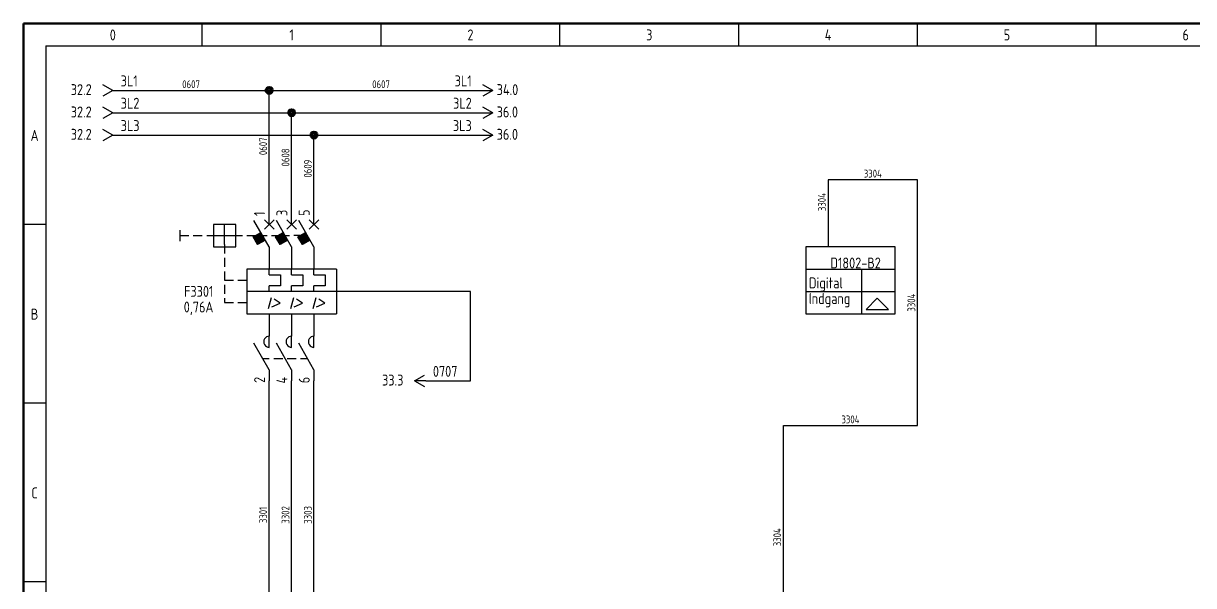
# Model space of a CAD drawing. Header units: millimetres. Extents: x 10 to 410, y 10 to 275.
# Drawn here: x 10 to 271.8, y 149.2 to 275 of the extents above; entities that cross this region are included whole.
import ezdxf
from ezdxf.enums import TextEntityAlignment as Align

# ---------------------------------------------------------------- set-up
doc = ezdxf.new("R2010")
doc.units = ezdxf.units.MM
doc.linetypes.add('Caddy_Solid', pattern=[0])
doc.styles.add('Caddy_Vectorfont1p', font='isocp___.ttf', dxfattribs={"width": 0.9})

# ---------------------------------------------------------------- blocks, each defined once
blk = doc.blocks.new('Blk1')
at = {"linetype": 'Caddy_Solid', "lineweight": 50}
for p, q in [((10, 10), (10, 275)), ((10, 275), (410, 275))]:
    blk.add_line(p, q, dxfattribs=at)
at = {"linetype": 'Caddy_Solid', "lineweight": 25}
for p, q in [((50, 270), (50, 275)), ((90, 270), (90, 275)), ((130, 270), (130, 275)), ((170, 270), (170, 275)), ((210, 270), (210, 275)), ((250, 270), (250, 275)), ((15, 270), (15, 30)), ((15, 270), (405, 270)), ((15, 230), (10, 230)), ((15, 190), (10, 190)), ((15, 150), (10, 150))]:
    blk.add_line(p, q, dxfattribs=at)
at = {"lineweight": 25, "style": 'Caddy_Vectorfont1p', "width": 0.9}
for s, p in [('0', (30, 271.2)), ('1', (70, 271.2)), ('2', (110, 271.2)), ('3', (150, 271.2)), ('4', (190, 271.2)), ('5', (230, 271.2)), ('6', (270, 271.2)), ('A', (12.5, 248.7)), ('B', (12.5, 208.7)), ('C', (12.5, 168.7))]:
    blk.add_text(s, height=2.45, dxfattribs=at).set_placement(p, align=Align.CENTER)
blk = doc.blocks.new('Blk5')
at = {"linetype": 'Caddy_Solid', "lineweight": 25}
for p, q in [((65, 230), (65, 235)), ((70, 230), (70, 235)), ((75, 230), (75, 235)), ((65, 225), (61.58, 230.92)), ((63.94, 228.94), (66.06, 231.06)), ((63.94, 231.06), (66.06, 228.94)), ((70, 225), (66.58, 230.92)), ((68.94, 228.94), (71.06, 231.06)), ((68.94, 231.06), (71.06, 228.94)), ((75, 225), (71.58, 230.92)), ((73.94, 228.94), (76.06, 231.06)), ((73.94, 231.06), (76.06, 228.94)), ((45, 228.75), (45, 226.25)), ((57.5, 230), (52.5, 230)), ((52.5, 230), (52.5, 225)), ((55, 225.5), (55, 230)), ((57.5, 225), (57.5, 230)), ((61.4, 227.23), (63.13, 228.23)), ((63.27, 226), (62.27, 227.73)), ((63.35, 226.05), (62.35, 227.78)), ((63.48, 226.12), (62.48, 227.86)), ((63.57, 226.17), (62.57, 227.91)), ((63.7, 226.25), (62.7, 227.98)), ((63.79, 226.3), (62.79, 228.03)), ((63.92, 226.38), (62.92, 228.11)), ((64, 226.42), (63, 228.16)), ((66.4, 227.23), (68.13, 228.23)), ((68.27, 226), (67.27, 227.73)), ((68.35, 226.05), (67.35, 227.78)), ((68.48, 226.12), (67.48, 227.86)), ((68.57, 226.17), (67.57, 227.91)), ((68.7, 226.25), (67.7, 227.98)), ((68.79, 226.3), (67.79, 228.03)), ((68.92, 226.38), (67.92, 228.11)), ((69, 226.42), (68, 228.16)), ((71.4, 227.23), (73.13, 228.23)), ((73.27, 226), (72.27, 227.73)), ((73.35, 226.05), (72.35, 227.78)), ((73.48, 226.12), (72.48, 227.86)), ((73.57, 226.17), (72.57, 227.91)), ((73.7, 226.25), (72.7, 227.98)), ((73.79, 226.3), (72.79, 228.03)), ((73.92, 226.38), (72.92, 228.11)), ((74, 226.42), (73, 228.16)), ((45, 227.5), (47, 227.5)), ((48, 227.5), (50, 227.5)), ((51, 227.5), (53, 227.5)), ((53, 227.5), (57, 227.5)), ((55, 225.5), (55, 223.5)), ((57, 227.5), (59, 227.5)), ((60, 227.5), (62, 227.5)), ((62.4, 225.5), (61.4, 227.23)), ((62.49, 225.55), (61.49, 227.28)), ((62.62, 225.62), (61.62, 227.36)), ((62.71, 225.67), (61.71, 227.41)), ((62.83, 225.75), (61.83, 227.48)), ((62.92, 225.8), (61.92, 227.53)), ((63.05, 225.88), (62.05, 227.61)), ((63.14, 225.92), (62.14, 227.66)), ((64.13, 226.5), (62.4, 225.5)), ((63, 227.5), (64.5, 227.5)), ((65.5, 227.5), (68, 227.5)), ((67.4, 225.5), (66.4, 227.23)), ((67.49, 225.55), (66.49, 227.28)), ((67.62, 225.62), (66.62, 227.36)), ((67.71, 225.67), (66.71, 227.41)), ((67.83, 225.75), (66.83, 227.48)), ((67.92, 225.8), (66.92, 227.53)), ((68.05, 225.88), (67.05, 227.61)), ((68.14, 225.92), (67.14, 227.66)), ((69.13, 226.5), (67.4, 225.5)), ((68.5, 227.5), (69.5, 227.5)), ((72, 227.5), (70.5, 227.5)), ((72.4, 225.5), (71.4, 227.23)), ((72.49, 225.55), (71.49, 227.28)), ((72.62, 225.62), (71.62, 227.36)), ((72.71, 225.67), (71.71, 227.41)), ((72.83, 225.75), (71.83, 227.48)), ((72.92, 225.8), (71.92, 227.53)), ((73.05, 225.88), (72.05, 227.61)), ((73.14, 225.92), (72.14, 227.66)), ((74.13, 226.5), (72.4, 225.5)), ((52.5, 225), (57.5, 225)), ((55, 222.5), (55, 220.5)), ((65, 225), (65, 220)), ((70, 225), (70, 220)), ((75, 225), (75, 220)), ((60, 220), (60, 210)), ((80, 220), (60, 220)), ((65, 218.75), (65, 220)), ((70, 218.75), (70, 220)), ((75, 218.75), (75, 220)), ((80, 220), (80, 210)), ((55, 219.5), (55, 217.5)), ((55, 217.5), (57, 217.5)), ((58, 217.5), (60, 217.5)), ((65, 218.75), (67.5, 218.75)), ((67.5, 218.75), (67.5, 216.25)), ((70, 218.75), (72.5, 218.75)), ((72.5, 218.75), (72.5, 216.25)), ((75, 218.75), (77.5, 218.75)), ((77.5, 218.75), (77.5, 216.25)), ((55, 216.5), (55, 214.5)), ((80, 215), (60, 215)), ((67.5, 216.25), (65, 216.25)), ((65, 215), (65, 216.25)), ((70, 215), (70, 216.25)), ((72.5, 216.25), (70, 216.25)), ((77.5, 216.25), (75, 216.25)), ((75, 215), (75, 216.25)), ((55, 213.5), (55, 212.5)), ((55, 212.5), (57, 212.5)), ((58, 212.5), (60, 212.5)), ((64.8, 211.2), (65.46, 213.65)), ((65.59, 211.55), (67.4, 212.42)), ((67.4, 212.42), (66.06, 213.3)), ((69.8, 211.2), (70.46, 213.65)), ((70.59, 211.55), (72.4, 212.42)), ((72.4, 212.42), (71.06, 213.3)), ((74.8, 211.2), (75.46, 213.65)), ((75.59, 211.55), (77.4, 212.42)), ((77.4, 212.42), (76.06, 213.3)), ((60, 210), (80, 210)), ((65, 210), (65, 205)), ((70, 210), (70, 205)), ((75, 210), (75, 205))]:
    blk.add_line(p, q, dxfattribs=at)
at = {"lineweight": 25, "style": 'Caddy_Vectorfont1p', "width": 0.9}
for tag, p in [('$TAG175000_00', (64.05, 231.9)), ('$TAG175000_02', (69.05, 231.9)), ('$TAG175000_04', (74.05, 231.9))]:
    blk.add_attdef(tag, p, '', height=2.45, rotation=90, dxfattribs=at)
at = {"lineweight": 25, "style": 'Caddy_Vectorfont1p', "width": 0.9, "flags": 1}
for tag, p in [('$TAG140020', (52.5, 220.8)), ('$TAG140050', (52.5, 217.3)), ('$TAG160040', (52.5, 206.8))]:
    blk.add_attdef(tag, text='', height=2.45, dxfattribs=at).set_placement(p, align=Align.RIGHT)
at = {"lineweight": 25, "style": 'Caddy_Vectorfont1p', "width": 0.9}
for tag, p in [('$TAG160010', (52.5, 213.8)), ('$TAG160030', (52.5, 210.3))]:
    blk.add_attdef(tag, text='', height=2.45, dxfattribs=at).set_placement(p, align=Align.RIGHT)
for tag, p in [('$TAG175000_01', (64.05, 208.4)), ('$TAG175000_03', (69.05, 208.4)), ('$TAG175000_05', (74.05, 208.4))]:
    blk.add_attdef(tag, text='', height=2.45, rotation=90, dxfattribs=at).set_placement(p, align=Align.RIGHT)
blk = doc.blocks.new('Blk6')
at = {"linetype": 'Caddy_Solid', "lineweight": 25}
for p, q in [((65, 202.5), (65, 205)), ((70, 202.5), (70, 205)), ((75, 202.5), (75, 205)), ((65, 197.5), (61.58, 203.42)), ((70, 197.5), (66.58, 203.42)), ((75, 197.5), (71.58, 203.42)), ((63.56, 200), (65, 200)), ((66, 200), (68, 200)), ((69, 200), (71, 200)), ((72, 200), (73.56, 200)), ((65, 197.5), (65, 195)), ((70, 197.5), (70, 195)), ((75, 197.5), (75, 195))]:
    blk.add_line(p, q, dxfattribs=at)
for centre in [(65, 203.75), (70, 203.75), (75, 203.75)]:
    blk.add_ellipse(centre, major_axis=(1.25, 0), ratio=1, start_param=1.570796, end_param=4.712389, dxfattribs=at)
at = {"lineweight": 25, "style": 'Caddy_Vectorfont1p', "width": 0.9}
for tag, p in [('$TAG175000_00', (64.05, 205.9)), ('$TAG175000_02', (69.05, 205.9)), ('$TAG175000_04', (74.05, 205.9))]:
    blk.add_attdef(tag, p, '', height=2.45, rotation=90, dxfattribs=at)
at = {"lineweight": 25, "style": 'Caddy_Vectorfont1p', "width": 0.9, "flags": 1}
for tag, p in [('$TAG140020', (59, 205.8)), ('$TAG140050', (59, 202.3)), ('$TAG160010', (59, 198.8)), ('$TAG160040', (48.8, 194.06))]:
    blk.add_attdef(tag, text='', height=2.45, dxfattribs=at).set_placement(p, align=Align.RIGHT)
at = {"lineweight": 25, "style": 'Caddy_Vectorfont1p', "width": 0.9}
for tag, p in [('$TAG160030', (48.8, 197.56)), ('$TAG160500', (59, 195.3))]:
    blk.add_attdef(tag, text='', height=2.45, dxfattribs=at).set_placement(p, align=Align.RIGHT)
for tag, p in [('$TAG175000_01', (64.05, 195.9)), ('$TAG175000_03', (69.05, 195.9)), ('$TAG175000_05', (74.05, 195.9))]:
    blk.add_attdef(tag, text='', height=2.45, rotation=90, dxfattribs=at).set_placement(p, align=Align.RIGHT)
blk = doc.blocks.new('Blk13')
at = {"linetype": 'Caddy_Solid', "lineweight": 25}
for p, q in [((97.5, 195), (99.75, 196.25)), ((97.5, 195), (99.75, 193.75)), ((100, 195), (97.5, 195))]:
    blk.add_line(p, q, dxfattribs=at)
at = {"lineweight": 25, "style": 'Caddy_Vectorfont1p', "width": 0.9, "flags": 1}
for tag, p in [('$TAG140020', (101.6, 202.9)), ('$TAG140050', (101.6, 199.4))]:
    blk.add_attdef(tag, p, '', height=2.45, dxfattribs=at)
at = {"lineweight": 25, "style": 'Caddy_Vectorfont1p', "width": 0.9}
blk.add_attdef('$TAG160500', text='', height=2.45, dxfattribs=at).set_placement((95, 193.95), align=Align.RIGHT)
blk.add_attdef('$TAG160010', (101.6, 195.9), '', height=2.45, dxfattribs=at)
blk = doc.blocks.new('Blk14')
at = {"linetype": 'Caddy_Solid', "lineweight": 25}
for q in [(27.75, 261.25), (27.75, 258.75)]:
    blk.add_line((30, 260), q, dxfattribs=at)
at = {"lineweight": 25, "style": 'Caddy_Vectorfont1p', "width": 0.9, "flags": 1}
for tag, p in [('$TAG140020', (31.77, 267.9)), ('$TAG140050', (31.77, 264.4))]:
    blk.add_attdef(tag, p, '', height=2.45, dxfattribs=at)
at = {"lineweight": 25, "style": 'Caddy_Vectorfont1p', "width": 0.9}
blk.add_attdef('$TAG160010', (31.77, 260.9), '', height=2.45, dxfattribs=at)
blk.add_attdef('$TAG160500', text='', height=2.45, dxfattribs=at).set_placement((25.28, 258.95), align=Align.RIGHT)
blk = doc.blocks.new('Blk15')
at = {"linetype": 'Caddy_Solid', "lineweight": 25}
for q in [(112.75, 261.25), (112.75, 258.75)]:
    blk.add_line((115, 260), q, dxfattribs=at)
at = {"lineweight": 25, "style": 'Caddy_Vectorfont1p', "width": 0.9, "flags": 1}
for tag, p in [('$TAG140020', (110.29, 267.9)), ('$TAG140050', (110.29, 264.4))]:
    blk.add_attdef(tag, text='', height=2.45, dxfattribs=at).set_placement(p, align=Align.RIGHT)
at = {"lineweight": 25, "style": 'Caddy_Vectorfont1p', "width": 0.9}
blk.add_attdef('$TAG160010', text='', height=2.45, dxfattribs=at).set_placement((110.29, 260.9), align=Align.RIGHT)
blk.add_attdef('$TAG160500', (115.87, 258.95), '', height=2.45, dxfattribs=at)
blk = doc.blocks.new('Blk16')
at = {"linetype": 'Caddy_Solid', "lineweight": 25}
for q in [(27.75, 256.25), (27.75, 253.75)]:
    blk.add_line((30, 255), q, dxfattribs=at)
at = {"lineweight": 25, "style": 'Caddy_Vectorfont1p', "width": 0.9, "flags": 1}
for tag, p in [('$TAG140020', (31.77, 262.9)), ('$TAG140050', (31.77, 259.4))]:
    blk.add_attdef(tag, p, '', height=2.45, dxfattribs=at)
at = {"lineweight": 25, "style": 'Caddy_Vectorfont1p', "width": 0.9}
blk.add_attdef('$TAG160010', (31.77, 255.9), '', height=2.45, dxfattribs=at)
blk.add_attdef('$TAG160500', text='', height=2.45, dxfattribs=at).set_placement((25.28, 253.95), align=Align.RIGHT)
blk = doc.blocks.new('Blk17')
at = {"linetype": 'Caddy_Solid', "lineweight": 25}
for q in [(112.75, 256.25), (112.75, 253.75)]:
    blk.add_line((115, 255), q, dxfattribs=at)
at = {"lineweight": 25, "style": 'Caddy_Vectorfont1p', "width": 0.9, "flags": 1}
for tag, p in [('$TAG140020', (110.29, 262.9)), ('$TAG140050', (110.29, 259.4))]:
    blk.add_attdef(tag, text='', height=2.45, dxfattribs=at).set_placement(p, align=Align.RIGHT)
at = {"lineweight": 25, "style": 'Caddy_Vectorfont1p', "width": 0.9}
blk.add_attdef('$TAG160010', text='', height=2.45, dxfattribs=at).set_placement((110.29, 255.9), align=Align.RIGHT)
blk.add_attdef('$TAG160500', (115.87, 253.95), '', height=2.45, dxfattribs=at)
blk = doc.blocks.new('Blk18')
at = {"linetype": 'Caddy_Solid', "lineweight": 25}
for q in [(27.75, 251.25), (27.75, 248.75)]:
    blk.add_line((30, 250), q, dxfattribs=at)
at = {"lineweight": 25, "style": 'Caddy_Vectorfont1p', "width": 0.9, "flags": 1}
for tag, p in [('$TAG140020', (31.77, 257.9)), ('$TAG140050', (31.77, 254.4))]:
    blk.add_attdef(tag, p, '', height=2.45, dxfattribs=at)
at = {"lineweight": 25, "style": 'Caddy_Vectorfont1p', "width": 0.9}
blk.add_attdef('$TAG160500', text='', height=2.45, dxfattribs=at).set_placement((25.28, 248.95), align=Align.RIGHT)
blk.add_attdef('$TAG160010', (31.77, 250.9), '', height=2.45, dxfattribs=at)
blk = doc.blocks.new('Blk19')
at = {"linetype": 'Caddy_Solid', "lineweight": 25}
for q in [(112.75, 251.25), (112.75, 248.75)]:
    blk.add_line((115, 250), q, dxfattribs=at)
at = {"lineweight": 25, "style": 'Caddy_Vectorfont1p', "width": 0.9, "flags": 1}
for tag, p in [('$TAG140020', (110.29, 257.9)), ('$TAG140050', (110.29, 254.4))]:
    blk.add_attdef(tag, text='', height=2.45, dxfattribs=at).set_placement(p, align=Align.RIGHT)
at = {"lineweight": 25, "style": 'Caddy_Vectorfont1p', "width": 0.9}
blk.add_attdef('$TAG160010', text='', height=2.45, dxfattribs=at).set_placement((110.29, 250.9), align=Align.RIGHT)
blk.add_attdef('$TAG160500', (115.87, 248.95), '', height=2.45, dxfattribs=at)
blk = doc.blocks.new('Blk39')
at = {"linetype": 'Caddy_Solid', "lineweight": 25}
for p, q in [((205, 225), (185, 225)), ((185, 225), (185, 210)), ((205, 210), (205, 225)), ((185, 210), (205, 210))]:
    blk.add_line(p, q, dxfattribs=at)
blk = doc.blocks.new('Blk40')
at = {"linetype": 'Caddy_Solid', "lineweight": 25}
blk.add_line((190, 230), (190, 225), dxfattribs=at)
blk = doc.blocks.new('Blk38')
at = {"linetype": 'Caddy_Solid', "lineweight": 25}
for p, q in [((185, 220), (205, 220)), ((197.5, 220), (197.5, 210)), ((185, 215), (205, 215)), ((201, 213.5), (198.5, 211)), ((203.5, 211), (201, 213.5)), ((198.5, 211), (203.5, 211))]:
    blk.add_line(p, q, dxfattribs=at)
for name in ['Blk40', 'Blk39']:
    blk.add_blockref(name, (0, 0, 1))
at = {"lineweight": 25, "style": 'Caddy_Vectorfont1p', "width": 0.9}
for s, p in [('Digital', (185.7, 215.7)), ('Indgang', (185.7, 212.2))]:
    blk.add_text(s, height=2.45, dxfattribs=at).set_placement(p)
blk.add_attdef('$TAG175000_00', (189.05, 228.4), '', height=2.45, rotation=90, dxfattribs=at)
for tag, p in [('$TAG160030', (186.8, 224.7)), ('$TAG160040', (186.8, 221.2)), ('$TAG175100', (201.8, 220.15)), ('$TAG175110', (184.3, 214.15)), ('$TAG175120', (184.3, 211.15)), ('$TAG160500', (184.3, 207.65))]:
    blk.add_attdef(tag, text='', height=2.45, dxfattribs=at).set_placement(p, align=Align.RIGHT)
at = {"lineweight": 25, "style": 'Caddy_Vectorfont1p', "width": 0.9, "flags": 1}
blk.add_attdef('$TAG160010', text='', height=2.45, dxfattribs=at).set_placement((180.96, 219.53), align=Align.RIGHT)

msp = doc.modelspace()

# ---------------------------------------------------------------- linework, layer by layer
at = {"linetype": 'Caddy_Solid', "lineweight": 25}
for p, q in [((30, 260), (65, 260)), ((65, 235), (65, 260)), ((65, 260), (115, 260)), ((30, 255), (70, 255)), ((70, 235), (70, 255)), ((70, 255), (115, 255)), ((30, 250), (75, 250)), ((75, 235), (75, 250)), ((75, 250), (115, 250)), ((210, 240), (190, 240)), ((190, 240), (190, 230)), ((210, 185), (210, 240)), ((110, 215), (80, 215)), ((110, 195), (110, 215)), ((65, 205), (65, 205)), ((70, 205), (70, 205)), ((75, 205), (75, 205)), ((65, 135), (65, 195)), ((70, 135), (70, 195)), ((75, 135), (75, 195)), ((100, 195), (110, 195)), ((180, 185), (210, 185)), ((180, 135), (180, 185))]:
    msp.add_line(p, q, dxfattribs=at)
at = {"lineweight": 40}
for centre, radius in [((65, 260), 0.8), ((65, 260), 0.6), ((65, 260), 0.4), ((70, 255), 0.8), ((70, 255), 0.6), ((70, 255), 0.4), ((75, 250), 0.8), ((75, 250), 0.6), ((75, 250), 0.4)]:
    msp.add_circle(centre, radius, dxfattribs=at)

# ---------------------------------------------------------------- block references
msp.add_blockref('Blk1', (0, 0, 1))
ref = msp.add_blockref('Blk14', (0, 0, 1))
ref.add_attrib('$TAG160010', '3L1', (31.77, 260.9), dxfattribs={"lineweight": 25, "height": 2.45, "style": 'Caddy_Vectorfont1p', "width": 0.9})
ref.add_attrib('$TAG160500', '32.2', dxfattribs={"lineweight": 25, "height": 2.45, "style": 'Caddy_Vectorfont1p', "width": 0.9}).set_placement((25.28, 258.95), align=Align.RIGHT)
ref = msp.add_blockref('Blk15', (0, 0, 1))
ref.add_attrib('$TAG160010', '3L1', dxfattribs={"lineweight": 25, "height": 2.45, "style": 'Caddy_Vectorfont1p', "width": 0.9}).set_placement((110.29, 260.9), align=Align.RIGHT)
ref.add_attrib('$TAG160500', '34.0', (115.87, 258.95), dxfattribs={"lineweight": 25, "height": 2.45, "style": 'Caddy_Vectorfont1p', "width": 0.9})
ref = msp.add_blockref('Blk16', (0, 0, 1))
ref.add_attrib('$TAG160010', '3L2', (31.77, 255.9), dxfattribs={"lineweight": 25, "height": 2.45, "style": 'Caddy_Vectorfont1p', "width": 0.9})
ref.add_attrib('$TAG160500', '32.2', dxfattribs={"lineweight": 25, "height": 2.45, "style": 'Caddy_Vectorfont1p', "width": 0.9}).set_placement((25.28, 253.95), align=Align.RIGHT)
ref = msp.add_blockref('Blk17', (0, 0, 1))
ref.add_attrib('$TAG160010', '3L2', dxfattribs={"lineweight": 25, "height": 2.45, "style": 'Caddy_Vectorfont1p', "width": 0.9}).set_placement((110.29, 255.9), align=Align.RIGHT)
ref.add_attrib('$TAG160500', '36.0', (115.87, 253.95), dxfattribs={"lineweight": 25, "height": 2.45, "style": 'Caddy_Vectorfont1p', "width": 0.9})
ref = msp.add_blockref('Blk18', (0, 0, 1))
ref.add_attrib('$TAG160010', '3L3', (31.77, 250.9), dxfattribs={"lineweight": 25, "height": 2.45, "style": 'Caddy_Vectorfont1p', "width": 0.9})
ref.add_attrib('$TAG160500', '32.2', dxfattribs={"lineweight": 25, "height": 2.45, "style": 'Caddy_Vectorfont1p', "width": 0.9}).set_placement((25.28, 248.95), align=Align.RIGHT)
ref = msp.add_blockref('Blk19', (0, 0, 1))
ref.add_attrib('$TAG160010', '3L3', dxfattribs={"lineweight": 25, "height": 2.45, "style": 'Caddy_Vectorfont1p', "width": 0.9}).set_placement((110.29, 250.9), align=Align.RIGHT)
ref.add_attrib('$TAG160500', '36.0', (115.87, 248.95), dxfattribs={"lineweight": 25, "height": 2.45, "style": 'Caddy_Vectorfont1p', "width": 0.9})
ref = msp.add_blockref('Blk5', (0, 0, 1))
ref.add_attrib('$TAG160010', 'F3301', dxfattribs={"lineweight": 25, "height": 2.45, "style": 'Caddy_Vectorfont1p', "width": 0.9}).set_placement((52.5, 213.8), align=Align.RIGHT)
ref.add_attrib('$TAG160030', '0,76A', dxfattribs={"lineweight": 25, "height": 2.45, "style": 'Caddy_Vectorfont1p', "width": 0.9}).set_placement((52.5, 210.3), align=Align.RIGHT)
ref.add_attrib('$TAG175000_00', '1', (64.05, 231.9), dxfattribs={"lineweight": 25, "height": 2.45, "rotation": 90, "style": 'Caddy_Vectorfont1p', "width": 0.9})
ref.add_attrib('$TAG175000_02', '3', (69.05, 231.9), dxfattribs={"lineweight": 25, "height": 2.45, "rotation": 90, "style": 'Caddy_Vectorfont1p', "width": 0.9})
ref.add_attrib('$TAG175000_04', '5', (74.05, 231.9), dxfattribs={"lineweight": 25, "height": 2.45, "rotation": 90, "style": 'Caddy_Vectorfont1p', "width": 0.9})
ref = msp.add_blockref('Blk38', (0, 0, 1))
ref.add_attrib('$TAG175100', 'D1802-B2', dxfattribs={"lineweight": 25, "height": 2.45, "style": 'Caddy_Vectorfont1p', "width": 0.9}).set_placement((201.8, 220.15), align=Align.RIGHT)
ref = msp.add_blockref('Blk6', (0, 0, 1))
ref.add_attrib('$TAG175000_01', '2', dxfattribs={"lineweight": 25, "height": 2.45, "rotation": 90, "style": 'Caddy_Vectorfont1p', "width": 0.9}).set_placement((64.05, 195.9), align=Align.RIGHT)
ref.add_attrib('$TAG175000_03', '4', dxfattribs={"lineweight": 25, "height": 2.45, "rotation": 90, "style": 'Caddy_Vectorfont1p', "width": 0.9}).set_placement((69.05, 195.9), align=Align.RIGHT)
ref.add_attrib('$TAG175000_05', '6', dxfattribs={"lineweight": 25, "height": 2.45, "rotation": 90, "style": 'Caddy_Vectorfont1p', "width": 0.9}).set_placement((74.05, 195.9), align=Align.RIGHT)
ref = msp.add_blockref('Blk13', (0, 0, 1))
ref.add_attrib('$TAG160010', '0707', (101.6, 195.9), dxfattribs={"lineweight": 25, "height": 2.45, "style": 'Caddy_Vectorfont1p', "width": 0.9})
ref.add_attrib('$TAG160500', '33.3', dxfattribs={"lineweight": 25, "height": 2.45, "style": 'Caddy_Vectorfont1p', "width": 0.9}).set_placement((95, 193.95), align=Align.RIGHT)

# ---------------------------------------------------------------- texts
at = {"lineweight": 25, "style": 'Caddy_Vectorfont1p', "width": 0.9}
for s, p in [('0607', (47.5, 260.5)), ('0607', (90, 260.5)), ('3304', (200, 240.5)), ('3304', (195, 185.5))]:
    msp.add_text(s, height=1.75, dxfattribs=at).set_placement(p, align=Align.CENTER)
for s, p in [('0607', (64.5, 247.5)), ('0608', (69.5, 245)), ('0609', (74.5, 242.5)), ('3304', (189.5, 235)), ('3304', (209.5, 212.5)), ('3301', (64.5, 165)), ('3302', (69.5, 165)), ('3303', (74.5, 165)), ('3304', (179.5, 160))]:
    msp.add_text(s, height=1.75, rotation=90, dxfattribs=at).set_placement(p, align=Align.CENTER)

doc.saveas('drawing.dxf')
